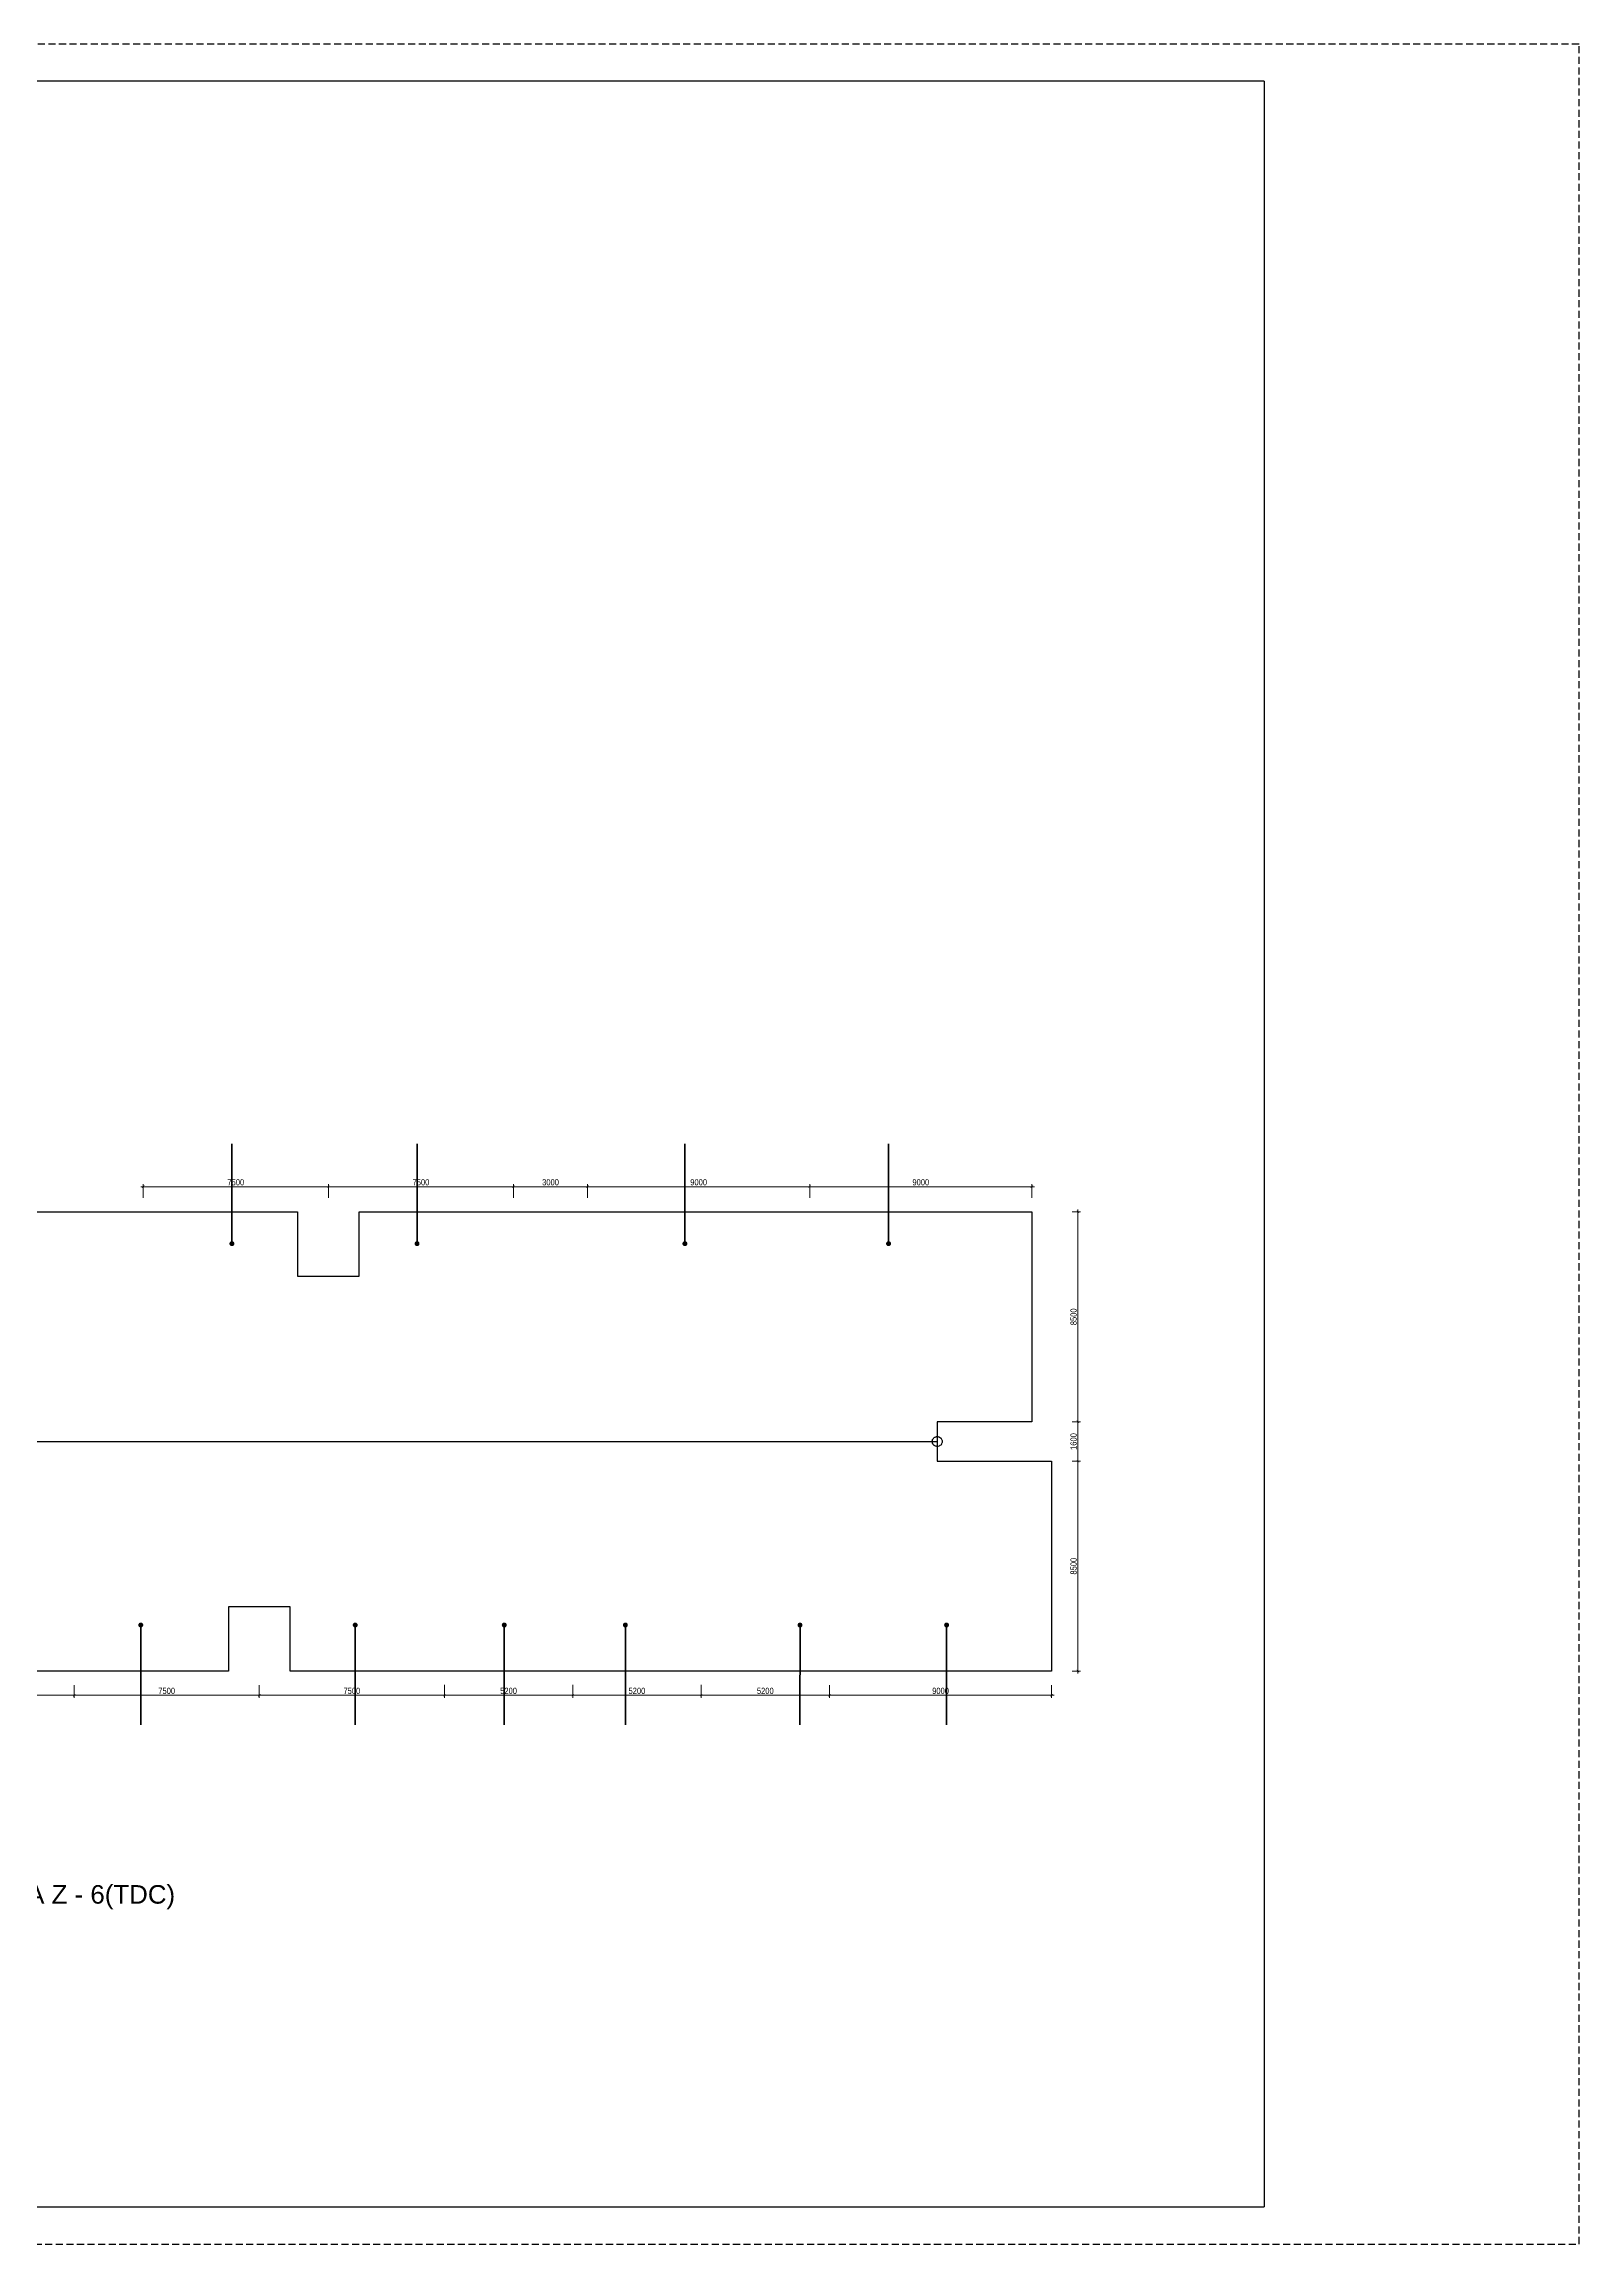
# Model space of a CAD drawing. Header units: millimetres. Extents: x 43 to 126043, y -89269 to -169.
# Drawn here: x 63858 to 126043, y -89269 to -169 of the extents above; entities that cross this region are included whole.
import ezdxf
from ezdxf.enums import TextEntityAlignment as Align

# ---------------------------------------------------------------- set-up
doc = ezdxf.new("R2010")
doc.units = ezdxf.units.MM
doc.linetypes.add('HIDDEN', pattern=[9.525, 6.35, -3.175])
doc.layers.get('0').update_dxf_attribs({"color": 231})
doc.layers.get('DefPoints').update_dxf_attribs({"color": 191})
for name, color, linetype, lineweight in [('A-SHBD', 7, 'Continuous', 35), ('A-TEXT', 255, 'Continuous', 25), ('A-WALL-INT', 31, 'Continuous', 20)]:
    doc.layers.add(name, color=color, linetype=linetype, lineweight=lineweight)
doc.layers.add('MDI-BAO', color=1, linetype='Continuous')
doc.layers.add('MDI-HANHLANG', color=5, linetype='HIDDEN', plot=False)
doc.styles.add('250602-MB CO CAU CĂN HO X1-3A-1$0$style1', font='arial.ttf')
doc.styles.add('VTK_Arial', font='arial.ttf', dxfattribs={"width": 0.8})
doc.dimstyles.new('250602-MB CO CAU CĂN HO X1-3A-1$0$Dim_50', dxfattribs={"dimscale": 50, "dimtxt": 2, "dimasz": 1.5, "dimexe": 1, "dimexo": 0, "dimgap": 1, "dimtad": 1, "dimdec": 0, "dimlfac": -1, "dimzin": 12, "dimdsep": 46, "dimtxsty": '250602-MB CO CAU CĂN HO X1-3A-1$0$style1', "dimblk1": '250602-MB CO CAU CĂN HO X1-3A-1$0$_ARCHTICK', "dimblk2": '250602-MB CO CAU CĂN HO X1-3A-1$0$_ARCHTICK', "dimsah": 1, "dimcen": 1.5, "dimdle": 1.5, "dimclrd": 256, "dimclre": 256, "dimclrt": 2, "dimadec": 1, "dimazin": 3, "dimtm": 1e-09, "dimtfac": 0.416667, "dimtdec": 0, "dimtix": 1, "dimtmove": 2, "dimatfit": 3, "dimfxl": 7, "dimfxlon": 1, "dimtolj": 1, "dimtzin": 0, "dimlwd": -1, "dimlwe": -1, "dimarcsym": 1})
doc.dimstyles.new('A-2.5-DIM100', dxfattribs={"dimscale": 100, "dimtxt": 2.5, "dimasz": 1, "dimexe": 1, "dimexo": 0, "dimgap": 0.5, "dimtad": 1, "dimdec": 0, "dimzin": 12, "dimdsep": 46, "dimtxsty": 'VTK_Arial', "dimblk": 'ARCHTICK', "dimcen": 0, "dimdle": 1, "dimclrd": 256, "dimclre": 256, "dimclrt": 7, "dimadec": 1, "dimazin": 3, "dimtfac": 1, "dimtdec": 0, "dimtmove": 0, "dimatfit": 2, "dimfxl": 20, "dimtolj": 1, "dimtzin": 0, "dimlwd": -1, "dimlwe": -1, "dimarcsym": 0})

# ---------------------------------------------------------------- blocks, each defined once
blk = doc.blocks.new('VTK-A1_BoKhungTen')
at = {"layer": 'DefPoints', "linetype": 'HIDDEN', "ltscale": 0.3}
blk.add_lwpolyline([(0, -594), (840, -594), (840, 0), (0, 0)], close=True, dxfattribs=at)
at = {"layer": 'DefPoints'}
for points in [[(755, -10), (30, -10), (30, -584), (755, -584)], [(755, -10), (755, -584)]]:
    blk.add_lwpolyline(points, dxfattribs=at)
blk = doc.blocks.new('250602-MB CO CAU CĂN HO X1-3A-1$0$_ARCHTICK')
at = {"color": 0, "linetype": 'ByBlock', "const_width": 0.15}
blk.add_lwpolyline([(-0.5, -0.5), (0.5, 0.5)], dxfattribs=at)
blk = doc.blocks.new('_ArchTick')
at = {"color": 0, "linetype": 'ByBlock', "const_width": 0.15}
blk.add_lwpolyline([(-0.5, -0.5), (0.5, 0.5)], dxfattribs=at)
blk = doc.blocks.new('*D270')
at = {"layer": 'A-WALL-INT', "transparency": 16777216}
for p, q in [((67779, -46447), (75479, -46447)), ((67879, -46902), (67879, -46347)), ((75379, -46902), (75379, -46347))]:
    blk.add_line(p, q, dxfattribs=at)
at = {"layer": 'DefPoints', "color": 0, "transparency": 16777216}
for p in [(67879, -46902, 0), (75379, -46447), (75379, -46902, 0)]:
    blk.add_point(p, dxfattribs=at)
at = {"layer": 'A-WALL-INT', "transparency": 16777216, "xscale": 100, "yscale": 100, "zscale": 100, "rotation": 180}
blk.add_blockref('_ArchTick', (67879, -46447), dxfattribs=at)
at = {"layer": 'A-WALL-INT', "transparency": 16777216, "xscale": 100, "yscale": 100, "zscale": 100}
blk.add_blockref('_ArchTick', (75379, -46447), dxfattribs=at)
at = {"layer": 'A-WALL-INT', "color": 7, "transparency": 16777216, "insert": (71629, -46270), "char_height": 250, "attachment_point": 5, "style": 'VTK_Arial'}
blk.add_mtext('\\A1;7500', dxfattribs=at)
blk = doc.blocks.new('*D271')
at = {"layer": 'A-WALL-INT', "transparency": 16777216}
for p, q in [((75279, -46447), (82979, -46447)), ((75379, -46902), (75379, -46347)), ((82879, -46902), (82879, -46347))]:
    blk.add_line(p, q, dxfattribs=at)
at = {"layer": 'DefPoints', "color": 0, "transparency": 16777216}
for p in [(75379, -46902, 0), (82879, -46447), (82879, -46902, 0)]:
    blk.add_point(p, dxfattribs=at)
at = {"layer": 'A-WALL-INT', "transparency": 16777216, "xscale": 100, "yscale": 100, "zscale": 100, "rotation": 180}
blk.add_blockref('_ArchTick', (75379, -46447), dxfattribs=at)
at = {"layer": 'A-WALL-INT', "transparency": 16777216, "xscale": 100, "yscale": 100, "zscale": 100}
blk.add_blockref('_ArchTick', (82879, -46447), dxfattribs=at)
at = {"layer": 'A-WALL-INT', "color": 7, "transparency": 16777216, "insert": (79129, -46270), "char_height": 250, "attachment_point": 5, "style": 'VTK_Arial'}
blk.add_mtext('\\A1;7500', dxfattribs=at)
blk = doc.blocks.new('*D272')
at = {"layer": 'A-WALL-INT', "transparency": 16777216}
for p, q in [((82779, -46447), (85979, -46447)), ((82879, -46902), (82879, -46347)), ((85879, -46902), (85879, -46347))]:
    blk.add_line(p, q, dxfattribs=at)
at = {"layer": 'DefPoints', "color": 0, "transparency": 16777216}
for p in [(82879, -46902, 0), (85879, -46447), (85879, -46902, 0)]:
    blk.add_point(p, dxfattribs=at)
at = {"layer": 'A-WALL-INT', "transparency": 16777216, "xscale": 100, "yscale": 100, "zscale": 100, "rotation": 180}
blk.add_blockref('_ArchTick', (82879, -46447), dxfattribs=at)
at = {"layer": 'A-WALL-INT', "transparency": 16777216, "xscale": 100, "yscale": 100, "zscale": 100}
blk.add_blockref('_ArchTick', (85879, -46447), dxfattribs=at)
at = {"layer": 'A-WALL-INT', "color": 7, "transparency": 16777216, "insert": (84379, -46270), "char_height": 250, "attachment_point": 5, "style": 'VTK_Arial'}
blk.add_mtext('\\A1;3000', dxfattribs=at)
blk = doc.blocks.new('*D273')
at = {"layer": 'A-WALL-INT', "transparency": 16777216}
for p, q in [((85779, -46447), (94979, -46447)), ((85879, -46902), (85879, -46347)), ((94879, -46902), (94879, -46347))]:
    blk.add_line(p, q, dxfattribs=at)
at = {"layer": 'DefPoints', "color": 0, "transparency": 16777216}
for p in [(85879, -46902, 0), (94879, -46447), (94879, -46902, 0)]:
    blk.add_point(p, dxfattribs=at)
at = {"layer": 'A-WALL-INT', "transparency": 16777216, "xscale": 100, "yscale": 100, "zscale": 100, "rotation": 180}
blk.add_blockref('_ArchTick', (85879, -46447), dxfattribs=at)
at = {"layer": 'A-WALL-INT', "transparency": 16777216, "xscale": 100, "yscale": 100, "zscale": 100}
blk.add_blockref('_ArchTick', (94879, -46447), dxfattribs=at)
at = {"layer": 'A-WALL-INT', "color": 7, "transparency": 16777216, "insert": (90379, -46270), "char_height": 250, "attachment_point": 5, "style": 'VTK_Arial'}
blk.add_mtext('\\A1;9000', dxfattribs=at)
blk = doc.blocks.new('*D274')
at = {"layer": 'A-WALL-INT', "transparency": 16777216}
for p, q in [((94779, -46447), (103979, -46447)), ((94879, -46902), (94879, -46347)), ((103879, -46902), (103879, -46347))]:
    blk.add_line(p, q, dxfattribs=at)
at = {"layer": 'DefPoints', "color": 0, "transparency": 16777216}
for p in [(94879, -46902, 0), (103879, -46447), (103879, -46902, 0)]:
    blk.add_point(p, dxfattribs=at)
at = {"layer": 'A-WALL-INT', "transparency": 16777216, "xscale": 100, "yscale": 100, "zscale": 100, "rotation": 180}
blk.add_blockref('_ArchTick', (94879, -46447), dxfattribs=at)
at = {"layer": 'A-WALL-INT', "transparency": 16777216, "xscale": 100, "yscale": 100, "zscale": 100}
blk.add_blockref('_ArchTick', (103879, -46447), dxfattribs=at)
at = {"layer": 'A-WALL-INT', "color": 7, "transparency": 16777216, "insert": (99379, -46270), "char_height": 250, "attachment_point": 5, "style": 'VTK_Arial'}
blk.add_mtext('\\A1;9000', dxfattribs=at)
blk = doc.blocks.new('*D275')
at = {"layer": 'A-WALL-INT', "transparency": 16777216}
for p, q in [((105515, -47468), (105845, -47468)), ((105745, -47368), (105745, -56068)), ((105515, -55968), (105845, -55968))]:
    blk.add_line(p, q, dxfattribs=at)
at = {"layer": 'DefPoints', "color": 0, "transparency": 16777216}
for p in [(105515, -47468), (105515, -55968), (105745, -55968)]:
    blk.add_point(p, dxfattribs=at)
at = {"layer": 'A-WALL-INT', "transparency": 16777216, "xscale": 100, "yscale": 100, "zscale": 100}
for p, rotation in [((105745, -47468), 90), ((105745, -55968), 270)]:
    blk.add_blockref('_ArchTick', p, dxfattribs=dict(at, rotation=rotation))
at = {"layer": 'A-WALL-INT', "color": 7, "transparency": 16777216, "insert": (105568, -51718), "char_height": 250, "attachment_point": 5, "rotation": 90, "style": 'VTK_Arial'}
blk.add_mtext('\\A1;8500', dxfattribs=at)
blk = doc.blocks.new('*D276')
at = {"layer": 'A-WALL-INT', "transparency": 16777216}
for p, q in [((105515, -55968), (105845, -55968)), ((105745, -55868), (105745, -57668)), ((105515, -57568), (105845, -57568))]:
    blk.add_line(p, q, dxfattribs=at)
at = {"layer": 'DefPoints', "color": 0, "transparency": 16777216}
for p in [(105515, -55968), (105515, -57568), (105745, -57568)]:
    blk.add_point(p, dxfattribs=at)
at = {"layer": 'A-WALL-INT', "transparency": 16777216, "xscale": 100, "yscale": 100, "zscale": 100}
for p, rotation in [((105745, -55968), 90), ((105745, -57568), 270)]:
    blk.add_blockref('_ArchTick', p, dxfattribs=dict(at, rotation=rotation))
at = {"layer": 'A-WALL-INT', "color": 7, "transparency": 16777216, "insert": (105568, -56768), "char_height": 250, "attachment_point": 5, "rotation": 90, "style": 'VTK_Arial'}
blk.add_mtext('\\A1;1600', dxfattribs=at)
blk = doc.blocks.new('*D277')
at = {"layer": 'A-WALL-INT', "transparency": 16777216}
for p, q in [((105515, -57568), (105845, -57568)), ((105745, -57468), (105745, -66168)), ((105515, -66068), (105845, -66068))]:
    blk.add_line(p, q, dxfattribs=at)
at = {"layer": 'DefPoints', "color": 0, "transparency": 16777216}
for p in [(105515, -57568), (105515, -66068), (105745, -66068)]:
    blk.add_point(p, dxfattribs=at)
at = {"layer": 'A-WALL-INT', "transparency": 16777216, "xscale": 100, "yscale": 100, "zscale": 100}
for p, rotation in [((105745, -57568), 90), ((105745, -66068), 270)]:
    blk.add_blockref('_ArchTick', p, dxfattribs=dict(at, rotation=rotation))
at = {"layer": 'A-WALL-INT', "color": 7, "transparency": 16777216, "insert": (105568, -61818), "char_height": 250, "attachment_point": 5, "rotation": 90, "style": 'VTK_Arial'}
blk.add_mtext('\\A1;8500', dxfattribs=at)
blk = doc.blocks.new('*D278')
at = {"layer": 'A-WALL-INT', "transparency": 16777216}
for p, q in [((95679, -66635), (95679, -67146)), ((104679, -66635), (104679, -67146)), ((104779, -67046), (95579, -67046))]:
    blk.add_line(p, q, dxfattribs=at)
at = {"layer": 'DefPoints', "color": 0, "transparency": 16777216}
for p in [(95679, -66635, 0), (104679, -66635, 0), (95679, -67046)]:
    blk.add_point(p, dxfattribs=at)
at = {"layer": 'A-WALL-INT', "transparency": 16777216, "xscale": 100, "yscale": 100, "zscale": 100, "rotation": 180.0000000000108}
blk.add_blockref('_ArchTick', (95679, -67046), dxfattribs=at)
at = {"layer": 'A-WALL-INT', "transparency": 16777216, "xscale": 100, "yscale": 100, "zscale": 100}
blk.add_blockref('_ArchTick', (104679, -67046), dxfattribs=at)
at = {"layer": 'A-WALL-INT', "color": 7, "transparency": 16777216, "insert": (100179, -66868), "char_height": 250, "attachment_point": 5, "style": 'VTK_Arial'}
blk.add_mtext('\\A1;9000', dxfattribs=at)
blk = doc.blocks.new('*D279')
at = {"layer": 'A-WALL-INT', "transparency": 16777216}
for p, q in [((90479, -66620), (90479, -67146)), ((95679, -66635), (95679, -67146)), ((95779, -67046), (90379, -67046))]:
    blk.add_line(p, q, dxfattribs=at)
at = {"layer": 'DefPoints', "color": 0, "transparency": 16777216}
for p in [(90479, -66620, 0), (95679, -66635, 0), (90479, -67046)]:
    blk.add_point(p, dxfattribs=at)
at = {"layer": 'A-WALL-INT', "transparency": 16777216, "xscale": 100, "yscale": 100, "zscale": 100, "rotation": 180}
blk.add_blockref('_ArchTick', (90479, -67046), dxfattribs=at)
at = {"layer": 'A-WALL-INT', "transparency": 16777216, "xscale": 100, "yscale": 100, "zscale": 100}
blk.add_blockref('_ArchTick', (95679, -67046), dxfattribs=at)
at = {"layer": 'A-WALL-INT', "color": 7, "transparency": 16777216, "insert": (93079, -66868), "char_height": 250, "attachment_point": 5, "style": 'VTK_Arial'}
blk.add_mtext('\\A1;5200', dxfattribs=at)
blk = doc.blocks.new('*D280')
at = {"layer": 'A-WALL-INT', "transparency": 16777216}
for p, q in [((85279, -66620), (85279, -67146)), ((90479, -66620), (90479, -67146)), ((90579, -67046), (85179, -67046))]:
    blk.add_line(p, q, dxfattribs=at)
at = {"layer": 'DefPoints', "color": 0, "transparency": 16777216}
for p in [(85279, -66620, 0), (90479, -66620, 0), (85279, -67046)]:
    blk.add_point(p, dxfattribs=at)
at = {"layer": 'A-WALL-INT', "transparency": 16777216, "xscale": 100, "yscale": 100, "zscale": 100, "rotation": 180}
blk.add_blockref('_ArchTick', (85279, -67046), dxfattribs=at)
at = {"layer": 'A-WALL-INT', "transparency": 16777216, "xscale": 100, "yscale": 100, "zscale": 100}
blk.add_blockref('_ArchTick', (90479, -67046), dxfattribs=at)
at = {"layer": 'A-WALL-INT', "color": 7, "transparency": 16777216, "insert": (87879, -66868), "char_height": 250, "attachment_point": 5, "style": 'VTK_Arial'}
blk.add_mtext('\\A1;5200', dxfattribs=at)
blk = doc.blocks.new('*D281')
at = {"layer": 'A-WALL-INT', "transparency": 16777216}
for p, q in [((80079, -66620), (80079, -67146)), ((85279, -66620), (85279, -67146)), ((85379, -67046), (79979, -67046))]:
    blk.add_line(p, q, dxfattribs=at)
at = {"layer": 'DefPoints', "color": 0, "transparency": 16777216}
for p in [(80079, -66620, 0), (85279, -66620, 0), (80079, -67046)]:
    blk.add_point(p, dxfattribs=at)
at = {"layer": 'A-WALL-INT', "transparency": 16777216, "xscale": 100, "yscale": 100, "zscale": 100, "rotation": 180}
blk.add_blockref('_ArchTick', (80079, -67046), dxfattribs=at)
at = {"layer": 'A-WALL-INT', "transparency": 16777216, "xscale": 100, "yscale": 100, "zscale": 100}
blk.add_blockref('_ArchTick', (85279, -67046), dxfattribs=at)
at = {"layer": 'A-WALL-INT', "color": 7, "transparency": 16777216, "insert": (82679, -66868), "char_height": 250, "attachment_point": 5, "style": 'VTK_Arial'}
blk.add_mtext('\\A1;5200', dxfattribs=at)
blk = doc.blocks.new('*D282')
at = {"layer": 'A-WALL-INT', "transparency": 16777216}
for p, q in [((72579, -66635), (72579, -67146)), ((80079, -66620), (80079, -67146)), ((80179, -67046), (72479, -67046))]:
    blk.add_line(p, q, dxfattribs=at)
at = {"layer": 'DefPoints', "color": 0, "transparency": 16777216}
for p in [(72579, -66635, 0), (80079, -66620, 0), (72579, -67046)]:
    blk.add_point(p, dxfattribs=at)
at = {"layer": 'A-WALL-INT', "transparency": 16777216, "xscale": 100, "yscale": 100, "zscale": 100, "rotation": 180}
blk.add_blockref('_ArchTick', (72579, -67046), dxfattribs=at)
at = {"layer": 'A-WALL-INT', "transparency": 16777216, "xscale": 100, "yscale": 100, "zscale": 100}
blk.add_blockref('_ArchTick', (80079, -67046), dxfattribs=at)
at = {"layer": 'A-WALL-INT', "color": 7, "transparency": 16777216, "insert": (76329, -66868), "char_height": 250, "attachment_point": 5, "style": 'VTK_Arial'}
blk.add_mtext('\\A1;7500', dxfattribs=at)
blk = doc.blocks.new('*D283')
at = {"layer": 'A-WALL-INT', "transparency": 16777216}
for p, q in [((65079, -66635), (65079, -67146)), ((72579, -66635), (72579, -67146)), ((72679, -67046), (64979, -67046))]:
    blk.add_line(p, q, dxfattribs=at)
at = {"layer": 'DefPoints', "color": 0, "transparency": 16777216}
for p in [(65079, -66635, 0), (72579, -66635, 0), (65079, -67046)]:
    blk.add_point(p, dxfattribs=at)
at = {"layer": 'A-WALL-INT', "transparency": 16777216, "xscale": 100, "yscale": 100, "zscale": 100, "rotation": 180}
blk.add_blockref('_ArchTick', (65079, -67046), dxfattribs=at)
at = {"layer": 'A-WALL-INT', "transparency": 16777216, "xscale": 100, "yscale": 100, "zscale": 100}
blk.add_blockref('_ArchTick', (72579, -67046), dxfattribs=at)
at = {"layer": 'A-WALL-INT', "color": 7, "transparency": 16777216, "insert": (68829, -66868), "char_height": 250, "attachment_point": 5, "style": 'VTK_Arial'}
blk.add_mtext('\\A1;7500', dxfattribs=at)
blk = doc.blocks.new('*D284')
at = {"layer": 'A-WALL-INT', "transparency": 16777216}
for p, q in [((56079, -66635), (56079, -67146)), ((65079, -66635), (65079, -67146)), ((65179, -67046), (55979, -67046))]:
    blk.add_line(p, q, dxfattribs=at)
at = {"layer": 'DefPoints', "color": 0, "transparency": 16777216}
for p in [(56079, -66635, 0), (65079, -66635, 0), (56079, -67046)]:
    blk.add_point(p, dxfattribs=at)
at = {"layer": 'A-WALL-INT', "transparency": 16777216, "xscale": 100, "yscale": 100, "zscale": 100, "rotation": 180}
blk.add_blockref('_ArchTick', (56079, -67046), dxfattribs=at)
at = {"layer": 'A-WALL-INT', "transparency": 16777216, "xscale": 100, "yscale": 100, "zscale": 100}
blk.add_blockref('_ArchTick', (65079, -67046), dxfattribs=at)
at = {"layer": 'A-WALL-INT', "color": 7, "transparency": 16777216, "insert": (60579, -66868), "char_height": 250, "attachment_point": 5, "style": 'VTK_Arial'}
blk.add_mtext('\\A1;9000', dxfattribs=at)

msp = doc.modelspace()

# ---------------------------------------------------------------- linework, layer by layer
at = {"layer": 'MDI-BAO', "elevation": 0}
msp.add_lwpolyline([(62636.9, -47468.5), (74129.3, -47468.5), (74129.3, -50067.9), (76629.3, -50067.9), (76629.3, -47468.5), (103879.3, -47468.5), (103879.3, -55968.5), (100044.3, -55968.5), (100044.3, -57568.5), (104679.3, -57568.5), (104679.3, -66068.5), (73829.3, -66068.5), (73829.3, -63468.8), (71329.3, -63469), (71329.3, -66068.5), (56079.3, -66068.5)], dxfattribs=at)
at = {"layer": 'MDI-HANHLANG'}
msp.add_line((59429.3, -56768.5, 0), (100044.3, -56768.5, 0), dxfattribs=at)
msp.add_circle((100044.3, -56768.5, 0), 200, dxfattribs=at)

# ---------------------------------------------------------------- block references
at = {"layer": 'DefPoints', "xscale": 150, "yscale": 150, "zscale": 150}
msp.add_blockref('VTK-A1_BoKhungTen', (43.4, -168.9), dxfattribs=at)

# ---------------------------------------------------------------- texts
at = {"layer": 'A-TEXT', "style": 'VTK_Arial'}
msp.add_text('MẶT BẰNG TẦNG ĐIỂN HÌNH TÒA Z - 6(TDC)', height=750, dxfattribs=at).set_placement((58141.5, -75483.9), align=Align.CENTER)

# ---------------------------------------------------------------- dimensions: what is measured, and where the dimension line sits
at = {"layer": 'A-WALL-INT'}
for p1, p2, distance, picture, middle in [((67879.3, -46901.9, 0), (75379.3, -46901.9, 0), 454.5, '*D270', (71629.3, -46269.8)), ((105515, -47468.5), (105515, -55968.5), 230.3, '*D275', (105567.7, -51718.5)), ((104679.3, -66635, 0), (95679.3, -66635, 0), 410.6, '*D278', (100179.3, -66868, 0))]:
    dim = msp.add_aligned_dim(p1=p1, p2=p2, distance=distance, dimstyle='A-2.5-DIM100', override={"dimpost": '\\X'}, dxfattribs=at)
    dim.commit()
    dim.dimension.update_dxf_attribs({"geometry": picture, "text_midpoint": middle})
for base, p1, p2, angle, picture, middle in [((82879.3, -46447.4), (75379.3, -46901.9, 0), (82879.3, -46901.9, 0), 180, '*D271', (79129.3, -46269.8)), ((85879.3, -46447.4), (82879.3, -46901.9, 0), (85879.3, -46901.9, 0), 180, '*D272', (84379.3, -46269.7)), ((94879.3, -46447.4), (85879.3, -46901.9, 0), (94879.3, -46901.9, 0), 180, '*D273', (90379.3, -46269.8)), ((103879.3, -46447.4), (94879.3, -46901.9, 0), (103879.3, -46901.9, 0), 180, '*D274', (99379.3, -46269.8)), ((105745.4, -57568.5), (105515, -55968.5), (105515, -57568.5), 90, '*D276', (105567.7, -56768.5)), ((105745.4, -66068.5), (105515, -57568.5), (105515, -66068.5), 90, '*D277', (105567.7, -61818.5)), ((56079.3, -67045.7, 0), (65079.3, -66635, 0), (56079.3, -66635, 0), 0, '*D284', (60579.3, -66868, 0)), ((65079.3, -67045.7, 0), (72579.3, -66635, 0), (65079.3, -66635, 0), 0, '*D283', (68829.3, -66868, 0)), ((72579.3, -67045.7, 0), (80079.3, -66620, 0), (72579.3, -66635, 0), 0, '*D282', (76329.3, -66868, 0)), ((80079.3, -67045.7, 0), (85279.3, -66620, 0), (80079.3, -66620, 0), 0, '*D281', (82679.3, -66868, 0)), ((85279.3, -67045.7, 0), (90479.3, -66620, 0), (85279.3, -66620, 0), 0, '*D280', (87879.3, -66868, 0)), ((90479.3, -67045.7, 0), (95679.3, -66635, 0), (90479.3, -66620, 0), 0, '*D279', (93079.3, -66868, 0))]:
    dim = msp.add_linear_dim(base=base, p1=p1, p2=p2, angle=angle, dimstyle='A-2.5-DIM100', override={"dimpost": '\\X', "dimtmove": 1}, dxfattribs=at)
    dim.commit()
    dim.dimension.update_dxf_attribs({"geometry": picture, "text_midpoint": middle})

# ---------------------------------------------------------------- leaders
at = {"layer": 'A-SHBD'}
for points in [[(71470.3, -48755.1), (71470, -44707.8)], [(78970.3, -48755.1), (78970, -44707.8)], [(89822, -48755.1), (89821.7, -44707.8)], [(98072, -48755.1), (98071.7, -44707.8)], [(67779.5, -64200.4, 0), (67779.2, -68247.7, 0)], [(76465.3, -64200.4, 0), (76464.9, -68247.7, 0)], [(82505, -64200.4, 0), (82504.7, -68247.7, 0)], [(87410.3, -64200.4, 0), (87410, -68247.7, 0)], [(94485.1, -64200.4, 0), (94484.8, -68247.7, 0)], [(100424.6, -64200.4, 0), (100424.3, -68247.7, 0)]]:
    msp.add_leader(points, dimstyle='250602-MB CO CAU CĂN HO X1-3A-1$0$Dim_50', override={"dimasz": 4, "dimtad": 0, "dimldrblk": 'Dot', "dimtfill": 1}, dxfattribs=at)

doc.saveas('drawing.dxf')
